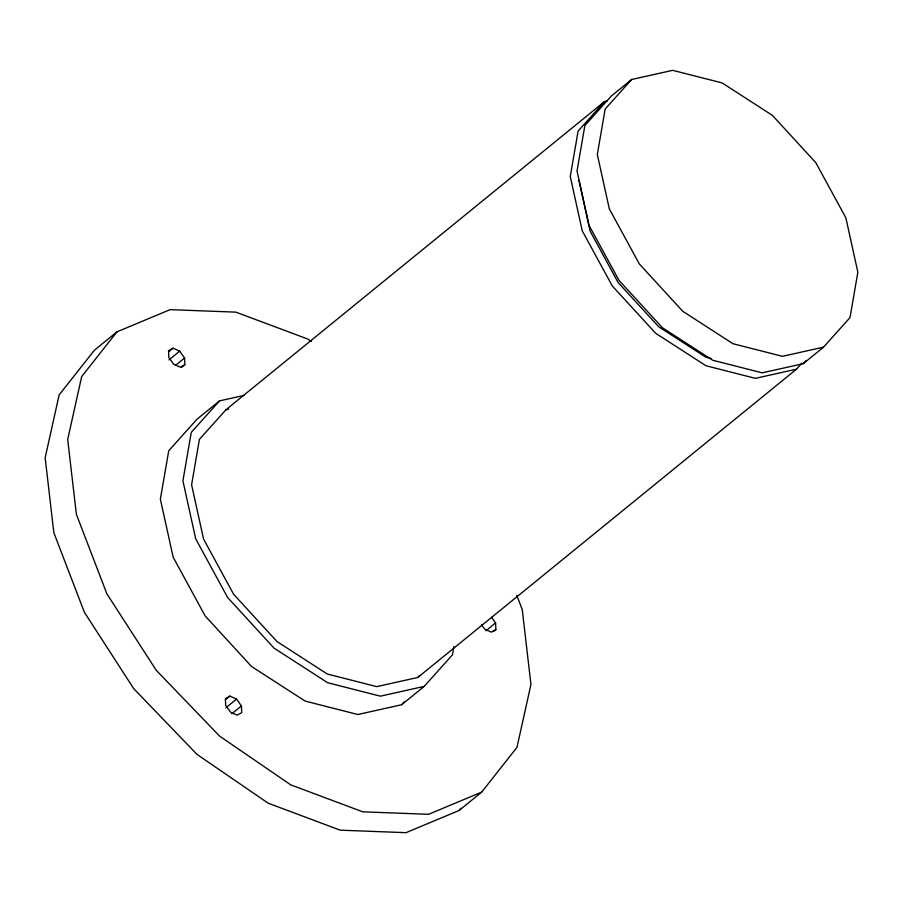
<?xml version="1.0" encoding="UTF-8"?>
<svg xmlns="http://www.w3.org/2000/svg" width="903" height="903" viewBox="0 0 903 903"><rect width="100%" height="100%" fill="white"/><g stroke="black" fill="none" stroke-linecap="round" stroke-linejoin="round"><path stroke-width="1.35" d="M453.882 646.571L452.448 654.867L424.207 686.382L401.666 704.735L357.825 714.51L305.112 701.067L251.486 666.459L205.15 615.925L173.162 557.207L160.362 499.178L168.737 450.744L196.967 419.229L219.519 400.887L244.171 395.379M311.321 341.447L307.867 339.088L235.875 312.145L170.091 309.65L116.95 331.852L81.676 376.585L67.691 439.456L76.383 514.326L106.893 593.858L156.242 670.286L219.598 736.103L290.766 784.876L362.769 811.82L428.553 814.314L481.683 792.112L516.967 747.379L530.941 684.508L522.261 609.638L516.753 595.303M116.95 331.852L94.409 350.206L59.135 394.927L45.15 457.798L53.841 532.668L84.351 612.211L133.7 688.628L197.057 754.445L268.225 803.218L340.228 830.173L406.011 832.668L459.142 810.465L460.869 808.275M219.519 400.887L191.267 432.39L182.914 480.836L195.703 538.843L227.691 597.583L274.027 648.106L327.642 682.724L380.377 696.168L424.207 686.382M607.335 100.91L604.592 101.52L225.908 409.804L199.428 439.343L191.594 484.764L203.581 539.147L233.584 594.208L277.018 641.57L327.281 674.022L376.72 686.63L417.807 677.464L796.48 369.18L801.954 363.074M604.592 101.52L578.112 131.07L570.267 176.491L582.254 230.852L612.268 285.935L655.691 333.297L705.954 365.738L755.405 378.346L796.48 369.18M631.637 79.498L605.157 109.049L597.312 154.469L609.299 208.83L639.313 263.913L682.747 311.275L732.999 343.727L782.449 356.324L823.525 347.158L850.005 317.619L857.85 272.187L845.863 217.826L815.86 162.743L772.426 115.392L722.163 82.941L672.712 70.332L631.637 79.498L611.354 96.011L584.873 125.562L577.028 170.983L589.016 225.355L619.029 280.427L662.452 327.789L712.715 360.241L762.166 372.837L803.241 363.683L823.525 347.158M417.807 677.464L419.635 675.421M401.666 704.735L404.488 701.586M803.241 363.683L805.973 360.624M168.748 351.662L173.037 348.163L179.686 351.165L184.584 358.006L184.867 364.643L181.638 367.273M168.951 359.902L179.686 351.165M175.995 364.993L184.584 358.006M225.592 699.599L229.893 696.1L236.541 699.103L241.44 705.932L241.711 712.58L237.218 715.165L230.558 712.162L225.66 705.322L225.389 698.674L229.893 696.1M225.806 707.839L236.541 699.103M231.778 713.799L241.44 705.932M485.927 630.791L495.589 622.923L491.514 617.234M493.715 631.321L495.871 629.572L495.589 622.923M459.142 810.465L481.683 792.112M173.037 348.163L168.534 350.748L168.816 357.385L173.715 364.225L180.363 367.228L184.867 364.643M495.871 629.572L491.367 632.156L484.719 629.154L481.457 624.594M225.908 409.804L228.651 409.194M711.011 358.435L705.582 357.046L658.682 326.762L618.149 282.571L590.144 231.168L578.958 180.397"/></g></svg>
